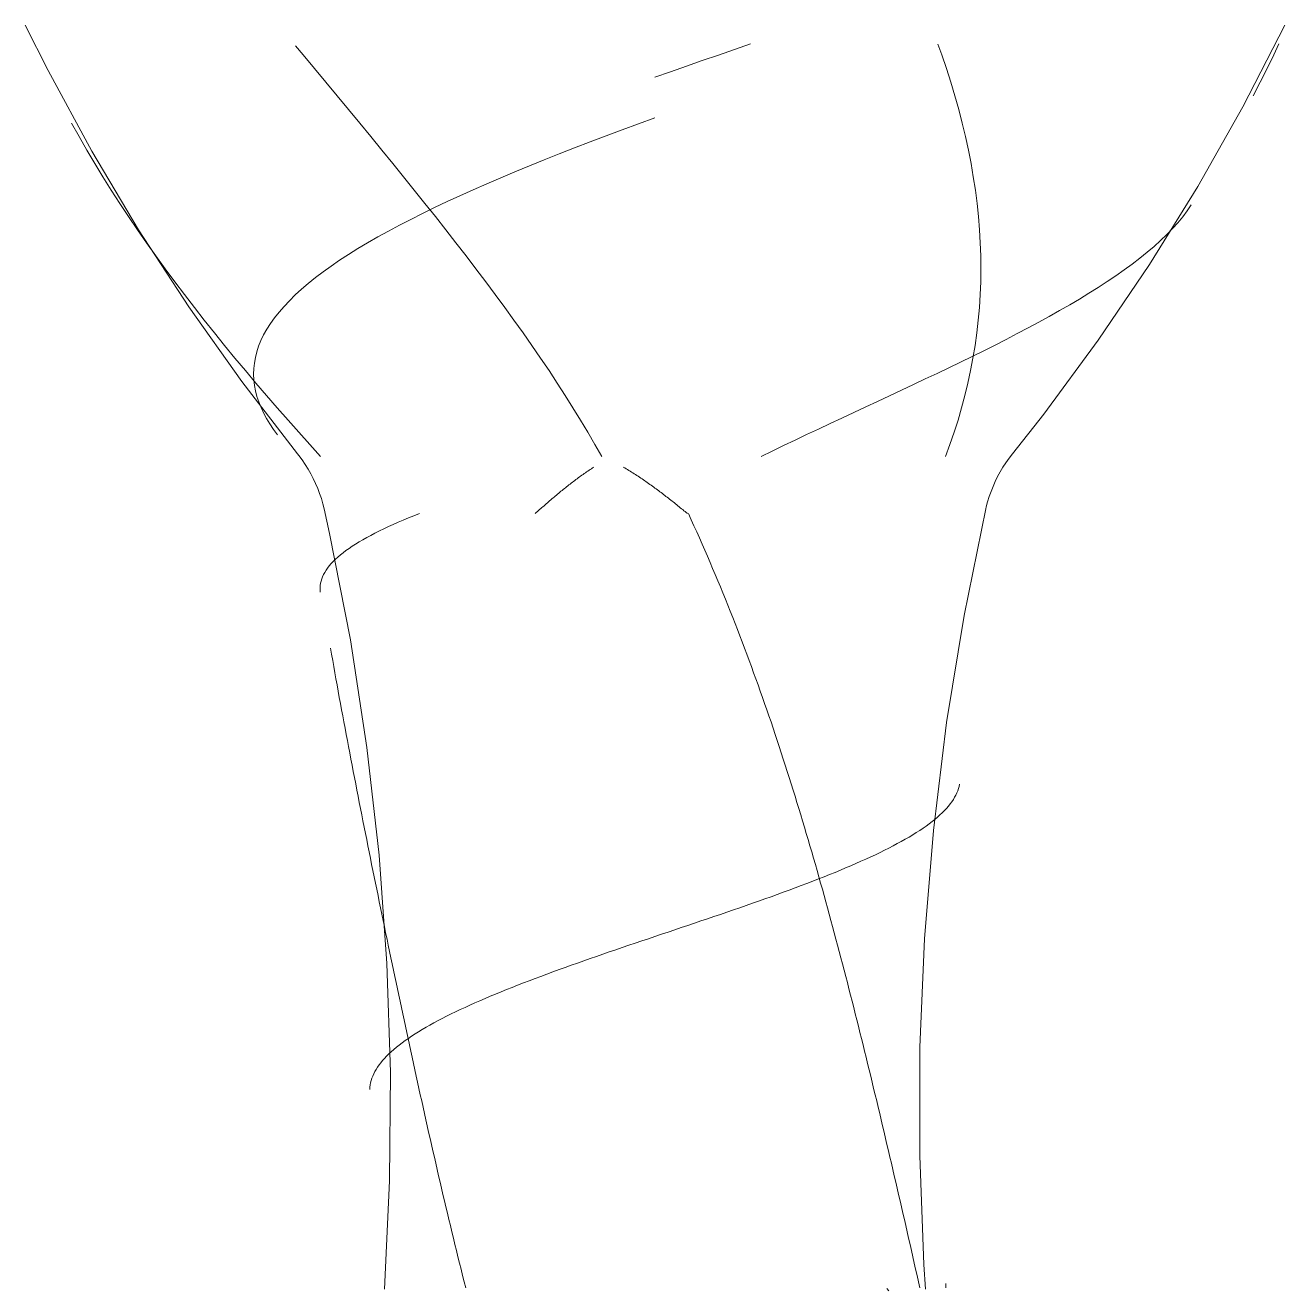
# Model space of a CAD drawing. Header units: inches. Extents: x 20426 to 81837, y -461 to 713.
# Drawn here: x 81818.7 to 81837.33, y 101.29 to 120 of the extents above; entities that cross this region are included whole.
import ezdxf

# ---------------------------------------------------------------- set-up
doc = ezdxf.new("R2010")
doc.units = ezdxf.units.IN
doc.header["$MEASUREMENT"] = 0
doc.layers.add('Q-SPCQ', color=91, linetype='Continuous', lineweight=9)

# ---------------------------------------------------------------- blocks, each defined once
blk = doc.blocks.new('FP_111-Elevation - East')
at = {"layer": 'Q-SPCQ'}
for p, q in [((-22168.725, 112.652), (-22168.798, 112.62)), ((-22168.65, 112.684), (-22168.725, 112.652)), ((-22168.572, 112.717), (-22168.65, 112.684)), ((-22168.493, 112.749), (-22168.572, 112.717)), ((-22168.411, 112.781), (-22168.493, 112.749)), ((-22169.131, 112.459), (-22169.19, 112.427)), ((-22169.069, 112.492), (-22169.131, 112.459)), ((-22169.004, 112.524), (-22169.069, 112.492)), ((-22168.938, 112.556), (-22169.004, 112.524)), ((-22168.869, 112.588), (-22168.938, 112.556)), ((-22168.798, 112.62), (-22168.869, 112.588)), ((-22169.452, 112.266), (-22169.498, 112.234)), ((-22169.405, 112.298), (-22169.452, 112.266)), ((-22169.355, 112.331), (-22169.405, 112.298)), ((-22169.302, 112.363), (-22169.355, 112.331)), ((-22169.247, 112.395), (-22169.302, 112.363)), ((-22169.19, 112.427), (-22169.247, 112.395)), ((-22169.686, 112.073), (-22169.717, 112.041)), ((-22169.654, 112.105), (-22169.686, 112.073)), ((-22169.618, 112.137), (-22169.654, 112.105)), ((-22169.581, 112.169), (-22169.618, 112.137)), ((-22169.54, 112.202), (-22169.581, 112.169)), ((-22169.498, 112.234), (-22169.54, 112.202)), ((-22169.829, 111.879), (-22169.844, 111.847)), ((-22169.812, 111.911), (-22169.829, 111.879)), ((-22169.792, 111.944), (-22169.812, 111.911)), ((-22169.769, 111.976), (-22169.792, 111.944)), ((-22169.744, 112.008), (-22169.769, 111.976)), ((-22169.717, 112.041), (-22169.744, 112.008)), ((-22169.878, 111.718), (-22169.88, 111.685)), ((-22169.874, 111.75), (-22169.878, 111.718)), ((-22169.866, 111.782), (-22169.874, 111.75)), ((-22169.857, 111.815), (-22169.866, 111.782)), ((-22169.844, 111.847), (-22169.857, 111.815)), ((-22169.88, 111.685), (-22169.88, 111.653)), ((-22169.88, 111.653), (-22169.877, 111.621)), ((-22169.726, 110.792), (-22169.71, 110.701)), ((-22169.71, 110.701), (-22169.694, 110.61)), ((-22169.694, 110.61), (-22169.678, 110.52)), ((-22169.678, 110.52), (-22169.662, 110.429)), ((-22169.662, 110.429), (-22169.646, 110.338)), ((-22169.646, 110.338), (-22169.629, 110.247)), ((-22169.629, 110.247), (-22169.613, 110.156)), ((-22169.613, 110.156), (-22169.596, 110.064)), ((-22169.596, 110.064), (-22169.579, 109.973)), ((-22169.579, 109.973), (-22169.563, 109.882)), ((-22169.563, 109.882), (-22169.546, 109.791)), ((-22169.546, 109.791), (-22169.529, 109.7)), ((-22169.529, 109.7), (-22169.512, 109.609)), ((-22169.512, 109.609), (-22169.494, 109.517)), ((-22169.494, 109.517), (-22169.477, 109.426)), ((-22169.477, 109.426), (-22169.46, 109.335)), ((-22169.46, 109.335), (-22169.442, 109.243)), ((-22169.442, 109.243), (-22169.425, 109.152)), ((-22169.425, 109.152), (-22169.407, 109.06)), ((-22169.407, 109.06), (-22169.39, 108.969)), ((-22169.39, 108.969), (-22169.372, 108.877)), ((-22169.372, 108.877), (-22169.354, 108.786)), ((-22169.354, 108.786), (-22169.336, 108.694)), ((-22169.336, 108.694), (-22169.319, 108.603)), ((-22169.319, 108.603), (-22169.301, 108.511)), ((-22169.301, 108.511), (-22169.283, 108.42)), ((-22169.283, 108.42), (-22169.264, 108.328)), ((-22169.264, 108.328), (-22169.246, 108.236)), ((-22169.246, 108.236), (-22169.228, 108.145)), ((-22169.228, 108.145), (-22169.21, 108.053)), ((-22169.21, 108.053), (-22169.191, 107.961)), ((-22169.191, 107.961), (-22169.173, 107.87)), ((-22169.173, 107.87), (-22169.155, 107.778)), ((-22169.155, 107.778), (-22169.136, 107.686)), ((-22169.136, 107.686), (-22169.118, 107.594)), ((-22169.118, 107.594), (-22169.099, 107.503)), ((-22169.099, 107.503), (-22169.08, 107.411)), ((-22169.08, 107.411), (-22169.062, 107.319)), ((-22169.062, 107.319), (-22169.043, 107.227)), ((-22169.043, 107.227), (-22169.024, 107.135)), ((-22169.024, 107.135), (-22169.005, 107.043)), ((-22169.005, 107.043), (-22168.986, 106.951)), ((-22168.986, 106.951), (-22168.968, 106.859)), ((-22168.968, 106.859), (-22168.949, 106.767)), ((-22168.949, 106.767), (-22168.93, 106.675)), ((-22168.93, 106.675), (-22168.911, 106.583)), ((-22168.911, 106.583), (-22168.891, 106.491)), ((-22168.891, 106.491), (-22168.872, 106.399)), ((-22165.122, 106.463), (-22165.219, 106.43)), ((-22165.025, 106.496), (-22165.122, 106.463)), ((-22164.928, 106.529), (-22165.025, 106.496)), ((-22168.872, 106.399), (-22168.853, 106.307)), ((-22168.853, 106.307), (-22168.834, 106.215)), ((-22165.698, 106.267), (-22165.792, 106.234)), ((-22165.603, 106.3), (-22165.698, 106.267)), ((-22165.507, 106.332), (-22165.603, 106.3)), ((-22165.411, 106.365), (-22165.507, 106.332)), ((-22165.315, 106.398), (-22165.411, 106.365)), ((-22165.219, 106.43), (-22165.315, 106.398)), ((-22168.834, 106.215), (-22168.815, 106.123)), ((-22168.815, 106.123), (-22168.795, 106.031)), ((-22166.165, 106.103), (-22166.257, 106.07)), ((-22166.073, 106.136), (-22166.165, 106.103)), ((-22165.98, 106.169), (-22166.073, 106.136)), ((-22165.886, 106.201), (-22165.98, 106.169)), ((-22165.792, 106.234), (-22165.886, 106.201)), ((-22168.795, 106.031), (-22168.776, 105.939)), ((-22168.776, 105.939), (-22168.757, 105.847)), ((-22166.702, 105.907), (-22166.789, 105.874)), ((-22166.615, 105.939), (-22166.702, 105.907)), ((-22166.527, 105.972), (-22166.615, 105.939)), ((-22166.438, 106.005), (-22166.527, 105.972)), ((-22166.347, 106.038), (-22166.438, 106.005)), ((-22166.257, 106.07), (-22166.347, 106.038)), ((-22168.757, 105.847), (-22168.737, 105.755)), ((-22168.737, 105.755), (-22168.718, 105.663)), ((-22167.205, 105.71), (-22167.285, 105.677)), ((-22167.124, 105.743), (-22167.205, 105.71)), ((-22167.042, 105.776), (-22167.124, 105.743)), ((-22166.959, 105.808), (-22167.042, 105.776)), ((-22166.874, 105.841), (-22166.959, 105.808)), ((-22166.789, 105.874), (-22166.874, 105.841)), ((-22168.718, 105.663), (-22168.698, 105.571)), ((-22168.698, 105.571), (-22168.678, 105.479)), ((-22167.592, 105.546), (-22167.665, 105.514)), ((-22167.517, 105.579), (-22167.592, 105.546)), ((-22167.441, 105.612), (-22167.517, 105.579)), ((-22167.364, 105.645), (-22167.441, 105.612)), ((-22167.285, 105.677), (-22167.364, 105.645)), ((-22168.678, 105.479), (-22168.659, 105.387)), ((-22168.659, 105.387), (-22168.639, 105.295)), ((-22168.009, 105.35), (-22168.074, 105.317)), ((-22167.944, 105.383), (-22168.009, 105.35)), ((-22167.876, 105.415), (-22167.944, 105.383)), ((-22167.807, 105.448), (-22167.876, 105.415)), ((-22167.737, 105.481), (-22167.807, 105.448)), ((-22167.665, 105.514), (-22167.737, 105.481)), ((-22168.639, 105.295), (-22168.619, 105.202)), ((-22168.619, 105.202), (-22168.6, 105.11)), ((-22168.37, 105.153), (-22168.424, 105.12)), ((-22168.314, 105.186), (-22168.37, 105.153)), ((-22168.256, 105.219), (-22168.314, 105.186)), ((-22168.197, 105.251), (-22168.256, 105.219)), ((-22168.136, 105.284), (-22168.197, 105.251)), ((-22168.074, 105.317), (-22168.136, 105.284)), ((-22168.667, 104.957), (-22168.71, 104.924)), ((-22168.622, 104.989), (-22168.667, 104.957)), ((-22168.575, 105.022), (-22168.622, 104.989)), ((-22168.6, 105.11), (-22168.58, 105.018)), ((-22168.58, 105.018), (-22168.56, 104.926)), ((-22168.527, 105.055), (-22168.575, 105.022)), ((-22168.476, 105.088), (-22168.527, 105.055)), ((-22168.424, 105.12), (-22168.476, 105.088)), ((-22168.863, 104.793), (-22168.896, 104.76)), ((-22168.827, 104.825), (-22168.863, 104.793)), ((-22168.79, 104.858), (-22168.827, 104.825)), ((-22168.751, 104.891), (-22168.79, 104.858)), ((-22168.71, 104.924), (-22168.751, 104.891)), ((-22168.56, 104.926), (-22168.54, 104.834)), ((-22168.54, 104.834), (-22168.52, 104.742)), ((-22169.031, 104.596), (-22169.052, 104.563)), ((-22169.008, 104.629), (-22169.031, 104.596)), ((-22168.983, 104.662), (-22169.008, 104.629)), ((-22168.956, 104.694), (-22168.983, 104.662)), ((-22168.927, 104.727), (-22168.956, 104.694)), ((-22168.896, 104.76), (-22168.927, 104.727)), ((-22168.52, 104.742), (-22168.5, 104.65)), ((-22168.5, 104.65), (-22168.48, 104.557)), ((-22169.125, 104.399), (-22169.134, 104.366)), ((-22169.115, 104.432), (-22169.125, 104.399)), ((-22169.102, 104.465), (-22169.115, 104.432)), ((-22169.088, 104.498), (-22169.102, 104.465)), ((-22169.071, 104.53), (-22169.088, 104.498)), ((-22169.052, 104.563), (-22169.071, 104.53)), ((-22168.48, 104.557), (-22168.46, 104.465)), ((-22168.46, 104.465), (-22168.439, 104.373)), ((-22169.144, 104.301), (-22169.146, 104.268)), ((-22169.14, 104.334), (-22169.144, 104.301)), ((-22169.134, 104.366), (-22169.14, 104.334)), ((-22168.439, 104.373), (-22168.419, 104.281)), ((-22168.419, 104.281), (-22168.399, 104.189)), ((-22168.399, 104.189), (-22168.378, 104.097)), ((-22168.378, 104.097), (-22168.358, 104.004)), ((-22168.358, 104.004), (-22168.337, 103.912)), ((-22168.337, 103.912), (-22168.317, 103.82)), ((-22168.317, 103.82), (-22168.296, 103.728)), ((-22168.296, 103.728), (-22168.275, 103.636)), ((-22168.275, 103.636), (-22168.254, 103.543)), ((-22168.254, 103.543), (-22168.233, 103.451)), ((-22168.233, 103.451), (-22168.212, 103.359)), ((-22168.212, 103.359), (-22168.191, 103.267)), ((-22168.191, 103.267), (-22168.17, 103.175)), ((-22168.17, 103.175), (-22168.149, 103.083)), ((-22168.149, 103.083), (-22168.128, 102.991)), ((-22168.128, 102.991), (-22168.106, 102.898)), ((-22168.106, 102.898), (-22168.085, 102.806)), ((-22168.085, 102.806), (-22168.063, 102.714)), ((-22168.063, 102.714), (-22168.042, 102.622)), ((-22168.042, 102.622), (-22168.02, 102.53)), ((-22168.02, 102.53), (-22167.998, 102.438)), ((-22167.998, 102.438), (-22167.976, 102.346)), ((-22167.976, 102.346), (-22167.954, 102.254)), ((-22167.954, 102.254), (-22167.932, 102.161)), ((-22167.932, 102.161), (-22167.909, 102.069)), ((-22167.909, 102.069), (-22167.887, 101.977)), ((-22167.887, 101.977), (-22167.864, 101.885)), ((-22167.864, 101.885), (-22167.842, 101.793)), ((-22167.842, 101.793), (-22167.819, 101.701)), ((-22167.819, 101.701), (-22167.796, 101.609)), ((-22167.796, 101.609), (-22167.773, 101.517)), ((-22167.773, 101.517), (-22167.75, 101.425)), ((-22167.75, 101.425), (-22167.726, 101.333))]:
    blk.add_line(p, q, dxfattribs=at)
at = {"layer": 'Q-SPCQ', "flags": 128}
blk.add_lwpolyline([(-22168.928, 101.312), (-22168.852, 102.917), (-22168.84, 104.523), (-22168.892, 106.128), (-22169.009, 107.73), (-22169.189, 109.325), (-22169.433, 110.913), (-22169.741, 112.489), (-22169.82, 112.849)], dxfattribs=at)
blk = doc.blocks.new('FP_112-Elevation - East')
at = {"layer": 'Q-SPCQ'}
for p, q in [((-22164.433, 112.781), (-22164.391, 112.691)), ((-22164.391, 112.691), (-22164.351, 112.601)), ((-22164.351, 112.601), (-22164.31, 112.511)), ((-22164.31, 112.511), (-22164.27, 112.421)), ((-22164.27, 112.421), (-22164.23, 112.331)), ((-22164.23, 112.331), (-22164.191, 112.241)), ((-22164.191, 112.241), (-22164.152, 112.15)), ((-22164.152, 112.15), (-22164.113, 112.06)), ((-22164.113, 112.06), (-22164.075, 111.97)), ((-22164.075, 111.97), (-22164.036, 111.879)), ((-22164.036, 111.879), (-22163.999, 111.789)), ((-22163.999, 111.789), (-22163.961, 111.699)), ((-22163.961, 111.699), (-22163.924, 111.608)), ((-22163.924, 111.608), (-22163.887, 111.518)), ((-22163.887, 111.518), (-22163.851, 111.427)), ((-22163.851, 111.427), (-22163.815, 111.337)), ((-22163.815, 111.337), (-22163.779, 111.246)), ((-22163.779, 111.246), (-22163.743, 111.155)), ((-22163.743, 111.155), (-22163.708, 111.065)), ((-22163.708, 111.065), (-22163.673, 110.974)), ((-22163.673, 110.974), (-22163.638, 110.883)), ((-22163.638, 110.883), (-22163.604, 110.792)), ((-22163.604, 110.792), (-22163.57, 110.701)), ((-22163.57, 110.701), (-22163.536, 110.61)), ((-22163.536, 110.61), (-22163.502, 110.52)), ((-22163.502, 110.52), (-22163.469, 110.429)), ((-22163.469, 110.429), (-22163.436, 110.338)), ((-22163.436, 110.338), (-22163.403, 110.247)), ((-22163.403, 110.247), (-22163.371, 110.156)), ((-22163.371, 110.156), (-22163.339, 110.064)), ((-22163.339, 110.064), (-22163.307, 109.973)), ((-22163.307, 109.973), (-22163.275, 109.882)), ((-22163.275, 109.882), (-22163.244, 109.791)), ((-22163.244, 109.791), (-22163.212, 109.7)), ((-22163.212, 109.7), (-22163.181, 109.609)), ((-22163.181, 109.609), (-22163.151, 109.517)), ((-22163.151, 109.517), (-22163.12, 109.426)), ((-22163.12, 109.426), (-22163.09, 109.335)), ((-22163.09, 109.335), (-22163.06, 109.243)), ((-22163.06, 109.243), (-22163.03, 109.152)), ((-22163.03, 109.152), (-22163.001, 109.06)), ((-22163.001, 109.06), (-22162.971, 108.969)), ((-22162.971, 108.969), (-22162.942, 108.877)), ((-22162.942, 108.877), (-22162.913, 108.786)), ((-22162.913, 108.786), (-22162.885, 108.694)), ((-22160.439, 108.716), (-22160.45, 108.683)), ((-22160.431, 108.748), (-22160.439, 108.716)), ((-22160.425, 108.781), (-22160.431, 108.748)), ((-22162.885, 108.694), (-22162.856, 108.603)), ((-22162.856, 108.603), (-22162.828, 108.511)), ((-22162.828, 108.511), (-22162.8, 108.42)), ((-22160.537, 108.52), (-22160.561, 108.488)), ((-22160.515, 108.553), (-22160.537, 108.52)), ((-22160.496, 108.586), (-22160.515, 108.553)), ((-22160.478, 108.618), (-22160.496, 108.586)), ((-22160.463, 108.651), (-22160.478, 108.618)), ((-22160.45, 108.683), (-22160.463, 108.651)), ((-22162.8, 108.42), (-22162.772, 108.328)), ((-22162.772, 108.328), (-22162.745, 108.236)), ((-22160.713, 108.325), (-22160.75, 108.292)), ((-22160.679, 108.358), (-22160.713, 108.325)), ((-22160.646, 108.39), (-22160.679, 108.358)), ((-22160.616, 108.423), (-22160.646, 108.39)), ((-22160.587, 108.455), (-22160.616, 108.423)), ((-22160.561, 108.488), (-22160.587, 108.455)), ((-22162.745, 108.236), (-22162.717, 108.145)), ((-22162.717, 108.145), (-22162.69, 108.053)), ((-22160.918, 108.162), (-22160.964, 108.129)), ((-22160.873, 108.195), (-22160.918, 108.162)), ((-22160.83, 108.227), (-22160.873, 108.195)), ((-22160.789, 108.26), (-22160.83, 108.227)), ((-22160.75, 108.292), (-22160.789, 108.26)), ((-22162.69, 108.053), (-22162.663, 107.961)), ((-22162.663, 107.961), (-22162.636, 107.87)), ((-22161.227, 107.966), (-22161.285, 107.934)), ((-22161.171, 107.999), (-22161.227, 107.966)), ((-22161.116, 108.031), (-22161.171, 107.999)), ((-22161.064, 108.064), (-22161.116, 108.031)), ((-22161.013, 108.097), (-22161.064, 108.064)), ((-22160.964, 108.129), (-22161.013, 108.097)), ((-22162.636, 107.87), (-22162.609, 107.778)), ((-22162.609, 107.778), (-22162.582, 107.686)), ((-22161.6, 107.77), (-22161.668, 107.738)), ((-22161.534, 107.803), (-22161.6, 107.77)), ((-22161.469, 107.836), (-22161.534, 107.803)), ((-22161.406, 107.868), (-22161.469, 107.836)), ((-22161.345, 107.901), (-22161.406, 107.868)), ((-22161.285, 107.934), (-22161.345, 107.901)), ((-22162.582, 107.686), (-22162.556, 107.594)), ((-22162.556, 107.594), (-22162.53, 107.503)), ((-22162.031, 107.575), (-22162.108, 107.542)), ((-22161.956, 107.607), (-22162.031, 107.575)), ((-22161.882, 107.64), (-22161.956, 107.607)), ((-22161.809, 107.673), (-22161.882, 107.64)), ((-22161.738, 107.705), (-22161.809, 107.673)), ((-22161.668, 107.738), (-22161.738, 107.705)), ((-22162.53, 107.503), (-22162.504, 107.411)), ((-22162.428, 107.411), (-22162.511, 107.379)), ((-22162.504, 107.411), (-22162.478, 107.319)), ((-22162.346, 107.444), (-22162.428, 107.411)), ((-22162.265, 107.477), (-22162.346, 107.444)), ((-22162.186, 107.509), (-22162.265, 107.477)), ((-22162.108, 107.542), (-22162.186, 107.509)), ((-22162.942, 107.215), (-22163.031, 107.183)), ((-22162.853, 107.248), (-22162.942, 107.215)), ((-22162.766, 107.281), (-22162.853, 107.248)), ((-22162.68, 107.313), (-22162.766, 107.281)), ((-22162.595, 107.346), (-22162.68, 107.313)), ((-22162.511, 107.379), (-22162.595, 107.346)), ((-22162.478, 107.319), (-22162.452, 107.227)), ((-22162.452, 107.227), (-22162.427, 107.135)), ((-22163.487, 107.019), (-22163.581, 106.986)), ((-22163.395, 107.052), (-22163.487, 107.019)), ((-22163.303, 107.085), (-22163.395, 107.052)), ((-22163.211, 107.117), (-22163.303, 107.085)), ((-22163.12, 107.15), (-22163.211, 107.117)), ((-22163.031, 107.183), (-22163.12, 107.15)), ((-22162.427, 107.135), (-22162.401, 107.043)), ((-22162.401, 107.043), (-22162.376, 106.951)), ((-22163.96, 106.856), (-22164.056, 106.823)), ((-22163.865, 106.888), (-22163.96, 106.856)), ((-22163.769, 106.921), (-22163.865, 106.888)), ((-22163.675, 106.954), (-22163.769, 106.921)), ((-22163.581, 106.986), (-22163.675, 106.954)), ((-22162.376, 106.951), (-22162.351, 106.859)), ((-22162.351, 106.859), (-22162.326, 106.767)), ((-22164.539, 106.659), (-22164.636, 106.627)), ((-22164.442, 106.692), (-22164.539, 106.659)), ((-22164.345, 106.725), (-22164.442, 106.692)), ((-22164.248, 106.758), (-22164.345, 106.725)), ((-22164.152, 106.79), (-22164.248, 106.758)), ((-22164.056, 106.823), (-22164.152, 106.79)), ((-22162.326, 106.767), (-22162.301, 106.675)), ((-22162.301, 106.675), (-22162.276, 106.583)), ((-22164.831, 106.561), (-22164.928, 106.529)), ((-22164.733, 106.594), (-22164.831, 106.561)), ((-22164.636, 106.627), (-22164.733, 106.594)), ((-22162.276, 106.583), (-22162.251, 106.491)), ((-22162.251, 106.491), (-22162.227, 106.399)), ((-22162.227, 106.399), (-22162.203, 106.307)), ((-22162.203, 106.307), (-22162.178, 106.215)), ((-22162.178, 106.215), (-22162.154, 106.123)), ((-22162.154, 106.123), (-22162.13, 106.031)), ((-22162.13, 106.031), (-22162.107, 105.939)), ((-22162.107, 105.939), (-22162.083, 105.847)), ((-22162.083, 105.847), (-22162.059, 105.755)), ((-22162.059, 105.755), (-22162.036, 105.663)), ((-22162.036, 105.663), (-22162.012, 105.571)), ((-22162.012, 105.571), (-22161.989, 105.479)), ((-22161.989, 105.479), (-22161.966, 105.387)), ((-22161.966, 105.387), (-22161.942, 105.295)), ((-22161.942, 105.295), (-22161.919, 105.202)), ((-22161.919, 105.202), (-22161.896, 105.11)), ((-22161.896, 105.11), (-22161.874, 105.018)), ((-22161.874, 105.018), (-22161.851, 104.926)), ((-22161.851, 104.926), (-22161.828, 104.834)), ((-22161.828, 104.834), (-22161.806, 104.742)), ((-22161.806, 104.742), (-22161.783, 104.65)), ((-22161.783, 104.65), (-22161.761, 104.557)), ((-22161.761, 104.557), (-22161.738, 104.465)), ((-22161.738, 104.465), (-22161.716, 104.373)), ((-22161.716, 104.373), (-22161.694, 104.281)), ((-22161.694, 104.281), (-22161.672, 104.189)), ((-22161.672, 104.189), (-22161.649, 104.097)), ((-22161.649, 104.097), (-22161.627, 104.004)), ((-22161.627, 104.004), (-22161.605, 103.912)), ((-22161.605, 103.912), (-22161.584, 103.82)), ((-22161.584, 103.82), (-22161.562, 103.728)), ((-22161.562, 103.728), (-22161.54, 103.636)), ((-22161.54, 103.636), (-22161.518, 103.543)), ((-22161.518, 103.543), (-22161.497, 103.451)), ((-22161.497, 103.451), (-22161.475, 103.359)), ((-22161.475, 103.359), (-22161.453, 103.267)), ((-22161.453, 103.267), (-22161.432, 103.175)), ((-22161.432, 103.175), (-22161.41, 103.083)), ((-22161.41, 103.083), (-22161.389, 102.991)), ((-22161.389, 102.991), (-22161.368, 102.898)), ((-22161.368, 102.898), (-22161.346, 102.806)), ((-22161.346, 102.806), (-22161.325, 102.714)), ((-22161.325, 102.714), (-22161.304, 102.622)), ((-22161.304, 102.622), (-22161.283, 102.53)), ((-22161.283, 102.53), (-22161.262, 102.438)), ((-22161.262, 102.438), (-22161.24, 102.346)), ((-22161.24, 102.346), (-22161.219, 102.254)), ((-22161.219, 102.254), (-22161.198, 102.161)), ((-22161.198, 102.161), (-22161.177, 102.069)), ((-22161.177, 102.069), (-22161.156, 101.977)), ((-22161.156, 101.977), (-22161.136, 101.885)), ((-22161.136, 101.885), (-22161.115, 101.793)), ((-22161.115, 101.793), (-22161.094, 101.701)), ((-22161.094, 101.701), (-22161.073, 101.609)), ((-22161.073, 101.609), (-22161.052, 101.517)), ((-22161.052, 101.517), (-22161.032, 101.425)), ((-22161.032, 101.425), (-22161.011, 101.333)), ((-22160.625, 101.399), (-22160.625, 101.366)), ((-22160.625, 101.366), (-22160.628, 101.333))]:
    blk.add_line(p, q, dxfattribs=at)
at = {"layer": 'Q-SPCQ', "flags": 128}
blk.add_lwpolyline([(-22160.035, 112.849), (-22160.357, 111.275), (-22160.616, 109.69), (-22160.811, 108.096), (-22160.942, 106.496), (-22161.009, 104.891), (-22161.012, 103.285), (-22160.951, 101.68), (-22160.928, 101.312)], dxfattribs=at)
blk = doc.blocks.new('FP_113-Elevation - East')
at = {"layer": 'Q-SPCQ'}
blk.add_line((-22161.499, 101.324), (-22161.47, 101.292), dxfattribs=at)
blk = doc.blocks.new('FP_114-Elevation - East')
at = {"layer": 'Q-SPCQ'}
for p, q in [((-22170.242, 119.697), (-22170.133, 119.565)), ((-22170.133, 119.565), (-22169.964, 119.362)), ((-22169.964, 119.362), (-22169.795, 119.159)), ((-22169.795, 119.159), (-22169.628, 118.957)), ((-22169.628, 118.957), (-22169.461, 118.756)), ((-22169.461, 118.756), (-22169.295, 118.555)), ((-22164.928, 118.634), (-22165.172, 118.545)), ((-22173.557, 118.555), (-22173.445, 118.355)), ((-22169.295, 118.555), (-22169.131, 118.355)), ((-22165.413, 118.455), (-22165.651, 118.366)), ((-22165.172, 118.545), (-22165.413, 118.455)), ((-22173.445, 118.355), (-22173.33, 118.156)), ((-22169.131, 118.355), (-22168.968, 118.156)), ((-22165.886, 118.277), (-22166.117, 118.188)), ((-22165.651, 118.366), (-22165.886, 118.277)), ((-22173.33, 118.156), (-22173.213, 117.958)), ((-22168.968, 118.156), (-22168.806, 117.958)), ((-22166.344, 118.099), (-22166.567, 118.01)), ((-22166.117, 118.188), (-22166.344, 118.099)), ((-22173.213, 117.958), (-22173.092, 117.76)), ((-22168.806, 117.958), (-22168.646, 117.76)), ((-22166.786, 117.922), (-22167, 117.833)), ((-22166.567, 118.01), (-22166.786, 117.922)), ((-22173.092, 117.76), (-22172.968, 117.563)), ((-22168.646, 117.76), (-22168.487, 117.563)), ((-22167.21, 117.745), (-22167.416, 117.657)), ((-22167, 117.833), (-22167.21, 117.745)), ((-22172.968, 117.563), (-22172.842, 117.367)), ((-22168.487, 117.563), (-22168.33, 117.367)), ((-22167.616, 117.569), (-22167.812, 117.481)), ((-22167.416, 117.657), (-22167.616, 117.569)), ((-22172.842, 117.367), (-22172.713, 117.172)), ((-22168.187, 117.306), (-22168.366, 117.218)), ((-22168.33, 117.367), (-22168.175, 117.172)), ((-22168.002, 117.393), (-22168.187, 117.306)), ((-22167.812, 117.481), (-22168.002, 117.393)), ((-22172.713, 117.172), (-22172.581, 116.978)), ((-22168.54, 117.131), (-22168.708, 117.044)), ((-22168.366, 117.218), (-22168.54, 117.131)), ((-22168.175, 117.172), (-22168.022, 116.978)), ((-22172.581, 116.978), (-22172.446, 116.784)), ((-22168.871, 116.957), (-22169.027, 116.871)), ((-22168.708, 117.044), (-22168.871, 116.957)), ((-22168.022, 116.978), (-22167.871, 116.784)), ((-22172.446, 116.784), (-22172.31, 116.591)), ((-22169.178, 116.784), (-22169.322, 116.698)), ((-22169.027, 116.871), (-22169.178, 116.784)), ((-22167.871, 116.784), (-22167.722, 116.591)), ((-22172.31, 116.591), (-22172.171, 116.399)), ((-22169.46, 116.612), (-22169.592, 116.526)), ((-22169.322, 116.698), (-22169.46, 116.612)), ((-22167.722, 116.591), (-22167.575, 116.399)), ((-22172.171, 116.399), (-22172.029, 116.208)), ((-22169.717, 116.44), (-22169.836, 116.354)), ((-22169.592, 116.526), (-22169.717, 116.44)), ((-22167.575, 116.399), (-22167.431, 116.208)), ((-22172.029, 116.208), (-22171.886, 116.018)), ((-22170.055, 116.183), (-22170.155, 116.098)), ((-22169.949, 116.269), (-22170.055, 116.183)), ((-22169.836, 116.354), (-22169.949, 116.269)), ((-22167.431, 116.208), (-22167.289, 116.018)), ((-22171.886, 116.018), (-22171.74, 115.829)), ((-22170.248, 116.013), (-22170.334, 115.928)), ((-22170.155, 116.098), (-22170.248, 116.013)), ((-22167.289, 116.018), (-22167.149, 115.829)), ((-22171.74, 115.829), (-22171.593, 115.64)), ((-22170.414, 115.844), (-22170.488, 115.759)), ((-22170.334, 115.928), (-22170.414, 115.844)), ((-22167.149, 115.829), (-22167.013, 115.64)), ((-22171.593, 115.64), (-22171.443, 115.452)), ((-22170.554, 115.675), (-22170.614, 115.591)), ((-22170.488, 115.759), (-22170.554, 115.675)), ((-22167.013, 115.64), (-22166.879, 115.452)), ((-22171.443, 115.452), (-22171.292, 115.265)), ((-22170.668, 115.507), (-22170.715, 115.423)), ((-22170.614, 115.591), (-22170.668, 115.507)), ((-22166.879, 115.452), (-22166.748, 115.265)), ((-22171.292, 115.265), (-22171.14, 115.08)), ((-22170.789, 115.256), (-22170.817, 115.172)), ((-22170.755, 115.339), (-22170.789, 115.256)), ((-22170.715, 115.423), (-22170.755, 115.339)), ((-22166.748, 115.265), (-22166.62, 115.08)), ((-22171.14, 115.08), (-22170.985, 114.895)), ((-22170.838, 115.089), (-22170.853, 115.006)), ((-22170.817, 115.172), (-22170.838, 115.089)), ((-22166.62, 115.08), (-22166.495, 114.895)), ((-22170.985, 114.895), (-22170.83, 114.71)), ((-22170.862, 114.924), (-22170.864, 114.841)), ((-22170.853, 115.006), (-22170.862, 114.924)), ((-22166.495, 114.895), (-22166.374, 114.71)), ((-22170.864, 114.841), (-22170.86, 114.759)), ((-22170.86, 114.759), (-22170.851, 114.677)), ((-22170.83, 114.71), (-22170.673, 114.527)), ((-22166.374, 114.71), (-22166.256, 114.527)), ((-22170.851, 114.677), (-22170.835, 114.595)), ((-22170.835, 114.595), (-22170.814, 114.513)), ((-22170.814, 114.513), (-22170.787, 114.431)), ((-22170.673, 114.527), (-22170.515, 114.345)), ((-22166.256, 114.527), (-22166.141, 114.345)), ((-22170.787, 114.431), (-22170.754, 114.35)), ((-22170.754, 114.35), (-22170.716, 114.269)), ((-22170.515, 114.345), (-22170.355, 114.164)), ((-22166.141, 114.345), (-22166.029, 114.164)), ((-22170.716, 114.269), (-22170.673, 114.187)), ((-22170.673, 114.187), (-22170.624, 114.107)), ((-22170.355, 114.164), (-22170.195, 113.983)), ((-22166.029, 114.164), (-22165.921, 113.983)), ((-22170.624, 114.107), (-22170.571, 114.026)), ((-22170.571, 114.026), (-22170.512, 113.945)), ((-22170.195, 113.983), (-22170.034, 113.804)), ((-22165.921, 113.983), (-22165.817, 113.804)), ((-22170.034, 113.804), (-22169.873, 113.625)), ((-22165.817, 113.804), (-22165.716, 113.625))]:
    blk.add_line(p, q, dxfattribs=at)
at = {"layer": 'Q-SPCQ', "flags": 128}
blk.add_lwpolyline([(-22170.213, 113.662), (-22171.04, 114.735), (-22171.824, 115.84), (-22172.564, 116.975), (-22173.257, 118.139), (-22173.903, 119.33), (-22174.24, 120)], dxfattribs=at)
blk = doc.blocks.new('FP_115-Elevation - East')
at = {"layer": 'Q-SPCQ'}
for p, q in [((-22163.991, 119.561), (-22164.228, 119.478)), ((-22163.753, 119.643), (-22163.991, 119.561)), ((-22163.514, 119.726), (-22163.753, 119.643)), ((-22160.745, 119.721), (-22160.688, 119.565)), ((-22160.688, 119.565), (-22160.619, 119.362)), ((-22155.778, 119.565), (-22155.876, 119.362)), ((-22155.704, 119.724), (-22155.778, 119.565)), ((-22164.463, 119.396), (-22164.697, 119.314)), ((-22164.228, 119.478), (-22164.463, 119.396)), ((-22160.619, 119.362), (-22160.553, 119.159)), ((-22155.876, 119.362), (-22155.977, 119.159)), ((-22164.697, 119.314), (-22164.928, 119.232)), ((-22160.553, 119.159), (-22160.492, 118.957)), ((-22155.977, 119.159), (-22156.082, 118.957)), ((-22160.492, 118.957), (-22160.436, 118.756)), ((-22160.436, 118.756), (-22160.384, 118.555)), ((-22160.384, 118.555), (-22160.336, 118.355)), ((-22160.336, 118.355), (-22160.293, 118.156)), ((-22160.293, 118.156), (-22160.254, 117.958)), ((-22160.254, 117.958), (-22160.22, 117.76)), ((-22160.22, 117.76), (-22160.19, 117.563)), ((-22160.19, 117.563), (-22160.165, 117.367)), ((-22160.165, 117.367), (-22160.144, 117.172)), ((-22156.996, 117.346), (-22157.056, 117.258)), ((-22160.144, 117.172), (-22160.129, 116.978)), ((-22157.122, 117.169), (-22157.195, 117.081)), ((-22157.056, 117.258), (-22157.122, 117.169)), ((-22160.129, 116.978), (-22160.117, 116.784)), ((-22157.274, 116.994), (-22157.359, 116.906)), ((-22157.195, 117.081), (-22157.274, 116.994)), ((-22160.117, 116.784), (-22160.111, 116.591)), ((-22157.45, 116.818), (-22157.547, 116.731)), ((-22157.359, 116.906), (-22157.45, 116.818)), ((-22160.111, 116.591), (-22160.109, 116.399)), ((-22157.758, 116.557), (-22157.871, 116.47)), ((-22157.65, 116.644), (-22157.758, 116.557)), ((-22157.547, 116.731), (-22157.65, 116.644)), ((-22160.109, 116.399), (-22160.111, 116.208)), ((-22157.99, 116.384), (-22158.113, 116.297)), ((-22157.871, 116.47), (-22157.99, 116.384)), ((-22160.111, 116.208), (-22160.119, 116.018)), ((-22158.241, 116.211), (-22158.373, 116.125)), ((-22158.113, 116.297), (-22158.241, 116.211)), ((-22160.119, 116.018), (-22160.131, 115.829)), ((-22158.51, 116.039), (-22158.651, 115.953)), ((-22158.373, 116.125), (-22158.51, 116.039)), ((-22160.131, 115.829), (-22160.147, 115.64)), ((-22158.795, 115.867), (-22158.944, 115.782)), ((-22158.651, 115.953), (-22158.795, 115.867)), ((-22160.147, 115.64), (-22160.168, 115.452)), ((-22159.096, 115.697), (-22159.251, 115.612)), ((-22158.944, 115.782), (-22159.096, 115.697)), ((-22160.168, 115.452), (-22160.194, 115.265)), ((-22159.57, 115.442), (-22159.733, 115.357)), ((-22159.409, 115.527), (-22159.57, 115.442)), ((-22159.251, 115.612), (-22159.409, 115.527)), ((-22160.194, 115.265), (-22160.225, 115.08)), ((-22159.899, 115.273), (-22160.067, 115.189)), ((-22159.733, 115.357), (-22159.899, 115.273)), ((-22160.236, 115.105), (-22160.408, 115.021)), ((-22160.225, 115.08), (-22160.26, 114.895)), ((-22160.067, 115.189), (-22160.236, 115.105)), ((-22160.581, 114.938), (-22160.755, 114.854)), ((-22160.408, 115.021), (-22160.581, 114.938)), ((-22160.26, 114.895), (-22160.3, 114.71)), ((-22161.105, 114.688), (-22161.282, 114.605)), ((-22160.93, 114.771), (-22161.105, 114.688)), ((-22160.755, 114.854), (-22160.93, 114.771)), ((-22160.3, 114.71), (-22160.344, 114.527)), ((-22161.458, 114.522), (-22161.635, 114.44)), ((-22161.282, 114.605), (-22161.458, 114.522)), ((-22160.344, 114.527), (-22160.393, 114.345)), ((-22161.812, 114.357), (-22161.988, 114.275)), ((-22161.635, 114.44), (-22161.812, 114.357)), ((-22160.393, 114.345), (-22160.446, 114.164)), ((-22162.163, 114.193), (-22162.338, 114.112)), ((-22161.988, 114.275), (-22162.163, 114.193)), ((-22160.446, 114.164), (-22160.504, 113.983)), ((-22162.685, 113.949), (-22162.856, 113.868)), ((-22162.512, 114.03), (-22162.685, 113.949)), ((-22162.338, 114.112), (-22162.512, 114.03)), ((-22160.504, 113.983), (-22160.566, 113.804)), ((-22163.026, 113.787), (-22163.194, 113.706)), ((-22162.856, 113.868), (-22163.026, 113.787)), ((-22160.566, 113.804), (-22160.633, 113.625)), ((-22163.194, 113.706), (-22163.36, 113.625))]:
    blk.add_line(p, q, dxfattribs=at)
at = {"layer": 'Q-SPCQ', "flags": 128}
blk.add_lwpolyline([(-22155.615, 120), (-22156.235, 118.795), (-22156.902, 117.616), (-22157.616, 116.465), (-22158.376, 115.343), (-22159.179, 114.252), (-22159.643, 113.662)], dxfattribs=at)
blk = doc.blocks.new('FP_116-Elevation - East')
at = {"layer": 'Q-SPCQ'}
for p, q in [((-22165.957, 113.384), (-22165.974, 113.372)), ((-22165.939, 113.396), (-22165.957, 113.384)), ((-22165.921, 113.409), (-22165.939, 113.396)), ((-22165.903, 113.421), (-22165.921, 113.409)), ((-22165.885, 113.433), (-22165.903, 113.421)), ((-22165.868, 113.445), (-22165.885, 113.433)), ((-22165.85, 113.457), (-22165.868, 113.445)), ((-22165.831, 113.469), (-22165.85, 113.457)), ((-22165.396, 113.469), (-22165.376, 113.457)), ((-22165.376, 113.457), (-22165.356, 113.444)), ((-22165.356, 113.444), (-22165.336, 113.432)), ((-22165.336, 113.432), (-22165.315, 113.42)), ((-22165.315, 113.42), (-22165.296, 113.408)), ((-22165.296, 113.408), (-22165.276, 113.395)), ((-22165.276, 113.395), (-22165.256, 113.383)), ((-22165.256, 113.383), (-22165.236, 113.37)), ((-22166.217, 113.191), (-22166.234, 113.178)), ((-22166.2, 113.204), (-22166.217, 113.191)), ((-22166.183, 113.218), (-22166.2, 113.204)), ((-22166.166, 113.231), (-22166.183, 113.218)), ((-22166.149, 113.244), (-22166.166, 113.231)), ((-22166.131, 113.257), (-22166.149, 113.244)), ((-22166.114, 113.27), (-22166.131, 113.257)), ((-22166.097, 113.283), (-22166.114, 113.27)), ((-22166.08, 113.296), (-22166.097, 113.283)), ((-22166.062, 113.309), (-22166.08, 113.296)), ((-22166.045, 113.322), (-22166.062, 113.309)), ((-22166.027, 113.334), (-22166.045, 113.322)), ((-22166.01, 113.347), (-22166.027, 113.334)), ((-22165.992, 113.359), (-22166.01, 113.347)), ((-22165.974, 113.372), (-22165.992, 113.359)), ((-22165.236, 113.37), (-22165.216, 113.357)), ((-22165.216, 113.357), (-22165.197, 113.345)), ((-22165.197, 113.345), (-22165.177, 113.332)), ((-22165.177, 113.332), (-22165.158, 113.319)), ((-22165.158, 113.319), (-22165.138, 113.306)), ((-22165.138, 113.306), (-22165.119, 113.293)), ((-22165.119, 113.293), (-22165.099, 113.28)), ((-22165.099, 113.28), (-22165.08, 113.267)), ((-22165.08, 113.267), (-22165.061, 113.253)), ((-22165.061, 113.253), (-22165.042, 113.24)), ((-22165.042, 113.24), (-22165.023, 113.227)), ((-22165.023, 113.227), (-22165.004, 113.213)), ((-22165.004, 113.213), (-22164.985, 113.2)), ((-22164.985, 113.2), (-22164.966, 113.186)), ((-22164.966, 113.186), (-22164.947, 113.172)), ((-22166.452, 112.998), (-22166.469, 112.984)), ((-22166.436, 113.012), (-22166.452, 112.998)), ((-22166.419, 113.026), (-22166.436, 113.012)), ((-22166.402, 113.04), (-22166.419, 113.026)), ((-22166.386, 113.054), (-22166.402, 113.04)), ((-22166.369, 113.068), (-22166.386, 113.054)), ((-22166.352, 113.082), (-22166.369, 113.068)), ((-22166.335, 113.096), (-22166.352, 113.082)), ((-22166.319, 113.11), (-22166.335, 113.096)), ((-22166.302, 113.123), (-22166.319, 113.11)), ((-22166.285, 113.137), (-22166.302, 113.123)), ((-22166.268, 113.15), (-22166.285, 113.137)), ((-22166.251, 113.164), (-22166.268, 113.15)), ((-22166.234, 113.178), (-22166.251, 113.164)), ((-22164.947, 113.172), (-22164.928, 113.159)), ((-22166.651, 112.825), (-22166.667, 112.81)), ((-22166.634, 112.84), (-22166.651, 112.825)), ((-22166.618, 112.854), (-22166.634, 112.84)), ((-22166.601, 112.869), (-22166.618, 112.854)), ((-22166.585, 112.883), (-22166.601, 112.869)), ((-22166.568, 112.898), (-22166.585, 112.883)), ((-22166.552, 112.912), (-22166.568, 112.898)), ((-22166.535, 112.927), (-22166.552, 112.912)), ((-22166.519, 112.941), (-22166.535, 112.927)), ((-22166.502, 112.955), (-22166.519, 112.941)), ((-22166.486, 112.969), (-22166.502, 112.955)), ((-22166.469, 112.984), (-22166.486, 112.969)), ((-22166.684, 112.796), (-22166.7, 112.781)), ((-22166.667, 112.81), (-22166.684, 112.796))]:
    blk.add_line(p, q, dxfattribs=at)
at = {"layer": 'Q-SPCQ', "flags": 128}
blk.add_lwpolyline([(-22169.82, 112.849), (-22169.84, 112.926), (-22169.862, 113.003), (-22169.887, 113.079), (-22169.915, 113.154), (-22169.947, 113.228), (-22169.981, 113.3), (-22170.018, 113.371), (-22170.058, 113.44), (-22170.1, 113.508), (-22170.146, 113.574), (-22170.194, 113.638), (-22170.213, 113.662)], dxfattribs=at)
blk = doc.blocks.new('FP_117-Elevation - East')
at = {"layer": 'Q-SPCQ'}
for p, q in [((-22164.928, 113.159), (-22164.91, 113.145)), ((-22164.91, 113.145), (-22164.891, 113.132)), ((-22164.891, 113.132), (-22164.873, 113.118)), ((-22164.873, 113.118), (-22164.855, 113.105)), ((-22164.855, 113.105), (-22164.837, 113.091)), ((-22164.837, 113.091), (-22164.819, 113.078)), ((-22164.819, 113.078), (-22164.801, 113.064)), ((-22164.801, 113.064), (-22164.783, 113.05)), ((-22164.783, 113.05), (-22164.765, 113.036)), ((-22164.765, 113.036), (-22164.747, 113.023)), ((-22164.747, 113.023), (-22164.73, 113.009)), ((-22164.73, 113.009), (-22164.712, 112.995)), ((-22164.712, 112.995), (-22164.694, 112.981)), ((-22164.694, 112.981), (-22164.676, 112.967)), ((-22164.676, 112.967), (-22164.659, 112.953)), ((-22164.659, 112.953), (-22164.641, 112.939)), ((-22164.641, 112.939), (-22164.623, 112.924)), ((-22164.623, 112.924), (-22164.606, 112.91)), ((-22164.606, 112.91), (-22164.588, 112.896)), ((-22164.588, 112.896), (-22164.571, 112.882)), ((-22164.571, 112.882), (-22164.553, 112.867)), ((-22164.553, 112.867), (-22164.535, 112.853)), ((-22164.535, 112.853), (-22164.518, 112.839)), ((-22164.518, 112.839), (-22164.501, 112.824)), ((-22164.501, 112.824), (-22164.483, 112.81)), ((-22164.483, 112.81), (-22164.466, 112.795)), ((-22164.466, 112.795), (-22164.448, 112.781))]:
    blk.add_line(p, q, dxfattribs=at)
at = {"layer": 'Q-SPCQ', "flags": 128}
blk.add_lwpolyline([(-22159.643, 113.662), (-22159.692, 113.599), (-22159.738, 113.533), (-22159.782, 113.466), (-22159.823, 113.398), (-22159.861, 113.327), (-22159.896, 113.256), (-22159.929, 113.182), (-22159.958, 113.108), (-22159.985, 113.033), (-22160.008, 112.956), (-22160.028, 112.879), (-22160.035, 112.849)], dxfattribs=at)
blk = doc.blocks.new('Basketball_Backstop-Performance_Sports_Systems-3103-Ceiling_Hung - 27_-0_ to 27_-11 7_8_-652462-Elevation - East')
at = {"layer": 'Q-SPCQ'}
for name in ['FP_114-Elevation - East', 'FP_115-Elevation - East', 'FP_116-Elevation - East', 'FP_117-Elevation - East', 'FP_111-Elevation - East', 'FP_112-Elevation - East', 'FP_113-Elevation - East']:
    blk.add_blockref(name, (51996.471, 0), dxfattribs=at)

msp = doc.modelspace()

# ---------------------------------------------------------------- block references
at = {"layer": 'Q-SPCQ'}
msp.add_blockref('Basketball_Backstop-Performance_Sports_Systems-3103-Ceiling_Hung - 27_-0_ to 27_-11 7_8_-652462-Elevation - East', (51996.471, 0), dxfattribs=at)

doc.saveas('drawing.dxf')
